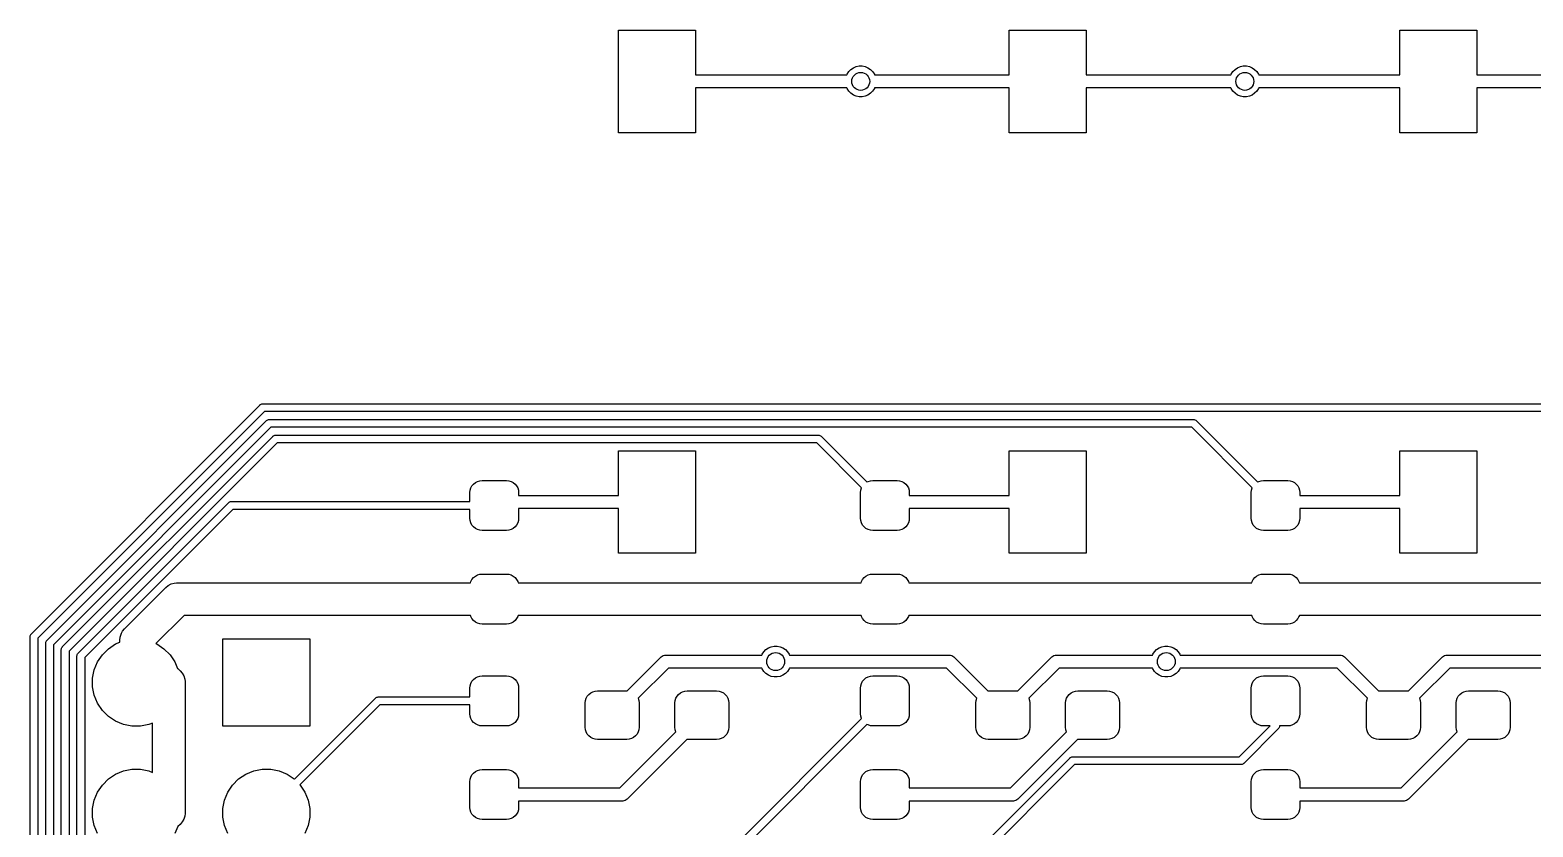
# Model space of a CAD drawing. Extents: x 127.5 to 172.4, y -152.1 to -77.2.
# Drawn here: x 127.47 to 156.79, y -92.98 to -77.45 of the extents above; entities that cross this region are included whole.
import ezdxf

# ---------------------------------------------------------------- set-up
doc = ezdxf.new("R2010")
doc.units = 0
doc.layers.add('BLACK', color=7, linetype='CONTINUOUS')

msp = doc.modelspace()

# ---------------------------------------------------------------- linework, layer by layer
at = {"layer": 'BLACK', "linetype": 'CONTINUOUS'}
for p, q in [((138.95, -79.45), (138.95, -77.45)), ((138.95, -77.45), (140.45, -77.45)), ((140.45, -77.45), (140.45, -78.323)), ((146.57, -78.323), (146.57, -77.45)), ((146.57, -77.45), (148.07, -77.45)), ((148.07, -77.45), (148.07, -78.323)), ((154.19, -78.323), (154.19, -77.45)), ((154.19, -77.45), (155.69, -77.45)), ((155.69, -77.45), (155.69, -78.323)), ((143.407, -78.3079), (143.44, -78.2588)), ((143.44, -78.2588), (143.482, -78.217)), ((143.482, -78.217), (143.531, -78.1841)), ((143.531, -78.1841), (143.585, -78.1615)), ((143.585, -78.1615), (143.643, -78.15)), ((143.643, -78.15), (143.703, -78.15)), ((143.703, -78.15), (143.761, -78.1615)), ((143.761, -78.1615), (143.815, -78.1841)), ((143.815, -78.1841), (143.864, -78.217)), ((143.864, -78.217), (143.906, -78.2588)), ((143.906, -78.2588), (143.939, -78.3079)), ((150.9, -78.3079), (150.933, -78.2588)), ((150.933, -78.2588), (150.975, -78.217)), ((150.975, -78.217), (151.024, -78.1841)), ((151.024, -78.1841), (151.078, -78.1615)), ((151.078, -78.1615), (151.136, -78.15)), ((151.136, -78.15), (151.196, -78.15)), ((151.196, -78.15), (151.254, -78.1615)), ((151.254, -78.1615), (151.308, -78.1841)), ((151.308, -78.1841), (151.357, -78.217)), ((151.357, -78.217), (151.399, -78.2588)), ((151.399, -78.2588), (151.432, -78.3079)), ((140.45, -78.323), (143.401, -78.323)), ((143.401, -78.323), (143.407, -78.3079)), ((143.939, -78.3079), (143.945, -78.323)), ((143.945, -78.323), (146.57, -78.323)), ((148.07, -78.323), (150.894, -78.323)), ((150.894, -78.323), (150.9, -78.3079)), ((151.432, -78.3079), (151.438, -78.323)), ((151.438, -78.323), (154.19, -78.323)), ((155.69, -78.323), (158.514, -78.323)), ((143.401, -78.577), (140.45, -78.577)), ((140.45, -78.577), (140.45, -79.45)), ((143.407, -78.5921), (143.401, -78.577)), ((143.44, -78.6412), (143.407, -78.5921)), ((143.482, -78.683), (143.44, -78.6412)), ((143.531, -78.7159), (143.482, -78.683)), ((143.585, -78.7385), (143.531, -78.7159)), ((143.643, -78.75), (143.585, -78.7385)), ((143.703, -78.75), (143.643, -78.75)), ((143.761, -78.7385), (143.703, -78.75)), ((143.815, -78.7159), (143.761, -78.7385)), ((143.864, -78.683), (143.815, -78.7159)), ((143.906, -78.6412), (143.864, -78.683)), ((143.939, -78.5921), (143.906, -78.6412)), ((143.945, -78.577), (143.939, -78.5921)), ((146.57, -78.577), (143.945, -78.577)), ((146.57, -79.45), (146.57, -78.577)), ((150.894, -78.577), (148.07, -78.577)), ((148.07, -78.577), (148.07, -79.45)), ((150.9, -78.5921), (150.894, -78.577)), ((150.933, -78.6412), (150.9, -78.5921)), ((150.975, -78.683), (150.933, -78.6412)), ((151.024, -78.7159), (150.975, -78.683)), ((151.078, -78.7385), (151.024, -78.7159)), ((151.136, -78.75), (151.078, -78.7385)), ((151.196, -78.75), (151.136, -78.75)), ((151.254, -78.7385), (151.196, -78.75)), ((151.308, -78.7159), (151.254, -78.7385)), ((151.357, -78.683), (151.308, -78.7159)), ((151.399, -78.6412), (151.357, -78.683)), ((151.432, -78.5921), (151.399, -78.6412)), ((151.438, -78.577), (151.432, -78.5921)), ((154.19, -78.577), (151.438, -78.577)), ((154.19, -79.45), (154.19, -78.577)), ((158.514, -78.577), (155.69, -78.577)), ((155.69, -78.577), (155.69, -79.45)), ((140.45, -79.45), (138.95, -79.45)), ((148.07, -79.45), (146.57, -79.45)), ((155.69, -79.45), (154.19, -79.45)), ((127.496, -89.217), (131.952, -84.7605)), ((132.04, -84.888), (127.623, -89.3051)), ((131.952, -84.7605), (131.955, -84.7576)), ((131.955, -84.7576), (131.966, -84.7481)), ((131.966, -84.7481), (131.979, -84.741)), ((131.979, -84.741), (131.994, -84.7367)), ((131.994, -84.7367), (132.005, -84.7356)), ((132.005, -84.7356), (132.009, -84.7352)), ((132.009, -84.7352), (132.012, -84.7356)), ((132.012, -84.7356), (157.963, -84.7356)), ((157.935, -84.888), (132.04, -84.888)), ((127.801, -89.3432), (132.078, -85.0654)), ((132.167, -85.1928), (127.928, -89.4313)), ((132.078, -85.0654), (132.081, -85.0624)), ((132.081, -85.0624), (132.092, -85.0529)), ((132.092, -85.0529), (132.106, -85.0459)), ((132.106, -85.0459), (132.12, -85.0415)), ((132.12, -85.0415), (132.131, -85.0404)), ((132.131, -85.0404), (132.135, -85.04)), ((132.135, -85.04), (132.139, -85.0404)), ((132.139, -85.0404), (150.16, -85.0404)), ((150.133, -85.1928), (132.167, -85.1928)), ((151.311, -86.3712), (150.133, -85.1928)), ((150.16, -85.0404), (150.164, -85.04)), ((150.164, -85.04), (150.168, -85.0404)), ((150.168, -85.0404), (150.168, -85.0404)), ((150.168, -85.0404), (150.179, -85.0415)), ((150.179, -85.0415), (150.193, -85.0459)), ((150.193, -85.0459), (150.207, -85.0529)), ((150.207, -85.0529), (150.218, -85.0624)), ((150.218, -85.0624), (150.221, -85.0654)), ((150.221, -85.0654), (151.415, -86.2597)), ((128.105, -89.4695), (132.205, -85.3702)), ((132.293, -85.4976), (128.233, -89.5576)), ((132.205, -85.3702), (132.207, -85.3673)), ((132.207, -85.3673), (132.219, -85.3577)), ((132.219, -85.3577), (132.232, -85.3507)), ((132.232, -85.3507), (132.246, -85.3463)), ((132.246, -85.3463), (132.257, -85.3452)), ((132.257, -85.3452), (132.261, -85.3448)), ((132.261, -85.3448), (132.265, -85.3452)), ((132.265, -85.3452), (142.845, -85.3452)), ((142.817, -85.4976), (132.293, -85.4976)), ((143.691, -86.3712), (142.817, -85.4976)), ((142.845, -85.3452), (142.849, -85.3448)), ((142.849, -85.3448), (142.853, -85.3452)), ((142.853, -85.3452), (142.853, -85.3452)), ((142.853, -85.3452), (142.864, -85.3463)), ((142.864, -85.3463), (142.878, -85.3507)), ((142.878, -85.3507), (142.891, -85.3577)), ((142.891, -85.3577), (142.903, -85.3673)), ((142.903, -85.3673), (142.905, -85.3702)), ((142.905, -85.3702), (143.795, -86.2597)), ((138.95, -86.523), (138.95, -85.65)), ((138.95, -85.65), (140.45, -85.65)), ((140.45, -85.65), (140.45, -87.65)), ((146.57, -86.523), (146.57, -85.65)), ((146.57, -85.65), (148.07, -85.65)), ((148.07, -85.65), (148.07, -87.65)), ((154.19, -86.523), (154.19, -85.65)), ((154.19, -85.65), (155.69, -85.65)), ((155.69, -85.65), (155.69, -87.65)), ((136.05, -86.4675), (136.055, -86.4212)), ((136.05, -86.6413), (136.05, -86.4675)), ((136.055, -86.4212), (136.068, -86.3766)), ((136.068, -86.3766), (136.09, -86.3356)), ((136.09, -86.3356), (136.12, -86.2996)), ((136.12, -86.2996), (136.156, -86.27)), ((136.156, -86.27), (136.197, -86.2481)), ((136.197, -86.2481), (136.241, -86.2346)), ((136.241, -86.2346), (136.287, -86.23)), ((136.287, -86.23), (136.762, -86.23)), ((136.762, -86.23), (136.809, -86.2346)), ((136.809, -86.2346), (136.853, -86.2481)), ((136.853, -86.2481), (136.894, -86.27)), ((136.894, -86.27), (136.93, -86.2996)), ((136.93, -86.2996), (136.96, -86.3356)), ((136.96, -86.3356), (136.982, -86.3766)), ((136.982, -86.3766), (136.995, -86.4212)), ((136.995, -86.4212), (137, -86.4675)), ((137, -86.4675), (137, -86.523)), ((143.67, -86.4675), (143.675, -86.4212)), ((143.67, -86.9675), (143.67, -86.4675)), ((143.675, -86.4212), (143.688, -86.3766)), ((143.688, -86.3766), (143.691, -86.3712)), ((143.795, -86.2597), (143.817, -86.2481)), ((143.817, -86.2481), (143.861, -86.2346)), ((143.861, -86.2346), (143.907, -86.23)), ((143.907, -86.23), (144.382, -86.23)), ((144.382, -86.23), (144.429, -86.2346)), ((144.429, -86.2346), (144.473, -86.2481)), ((144.473, -86.2481), (144.514, -86.27)), ((144.514, -86.27), (144.55, -86.2996)), ((144.55, -86.2996), (144.58, -86.3356)), ((144.58, -86.3356), (144.602, -86.3766)), ((144.602, -86.3766), (144.615, -86.4212)), ((144.615, -86.4212), (144.62, -86.4675)), ((144.62, -86.4675), (144.62, -86.523)), ((151.29, -86.4675), (151.295, -86.4212)), ((151.29, -86.9675), (151.29, -86.4675)), ((151.295, -86.4212), (151.308, -86.3766)), ((151.308, -86.3766), (151.311, -86.3712)), ((151.415, -86.2597), (151.437, -86.2481)), ((151.437, -86.2481), (151.481, -86.2346)), ((151.481, -86.2346), (151.528, -86.23)), ((151.528, -86.23), (152.002, -86.23)), ((152.002, -86.23), (152.049, -86.2346)), ((152.049, -86.2346), (152.093, -86.2481)), ((152.093, -86.2481), (152.134, -86.27)), ((152.134, -86.27), (152.17, -86.2996)), ((152.17, -86.2996), (152.2, -86.3356)), ((152.2, -86.3356), (152.222, -86.3766)), ((152.222, -86.3766), (152.235, -86.4212)), ((152.235, -86.4212), (152.24, -86.4675)), ((152.24, -86.4675), (152.24, -86.523)), ((128.41, -89.5957), (131.34, -86.6663)), ((131.34, -86.6663), (131.342, -86.6634)), ((131.342, -86.6634), (131.345, -86.661)), ((131.345, -86.661), (131.354, -86.6538)), ((131.345, -86.661), (131.345, -86.661)), ((131.354, -86.6538), (131.361, -86.65)), ((131.361, -86.65), (131.367, -86.6468)), ((131.367, -86.6468), (131.381, -86.6424)), ((131.381, -86.6424), (131.392, -86.6413)), ((131.392, -86.6413), (131.396, -86.6409)), ((131.392, -86.6413), (131.392, -86.6413)), ((131.396, -86.6409), (131.4, -86.6413)), ((131.4, -86.6413), (136.05, -86.6413)), ((137, -86.523), (138.95, -86.523)), ((144.62, -86.523), (146.57, -86.523)), ((152.24, -86.523), (154.19, -86.523)), ((131.428, -86.7937), (128.538, -89.6838)), ((136.05, -86.7937), (131.428, -86.7937)), ((136.05, -86.9675), (136.05, -86.7937)), ((136.055, -87.0138), (136.05, -86.9675)), ((136.068, -87.0584), (136.055, -87.0138)), ((136.09, -87.0994), (136.068, -87.0584)), ((136.982, -87.0584), (136.96, -87.0994)), ((136.995, -87.0138), (136.982, -87.0584)), ((137, -86.9675), (136.995, -87.0138)), ((138.95, -86.777), (137, -86.777)), ((137, -86.777), (137, -86.9675)), ((138.95, -87.65), (138.95, -86.777)), ((143.675, -87.0138), (143.67, -86.9675)), ((143.688, -87.0584), (143.675, -87.0138)), ((143.71, -87.0994), (143.688, -87.0584)), ((144.602, -87.0584), (144.58, -87.0994)), ((144.615, -87.0138), (144.602, -87.0584)), ((144.62, -86.9675), (144.615, -87.0138)), ((146.57, -86.777), (144.62, -86.777)), ((144.62, -86.777), (144.62, -86.9675)), ((146.57, -87.65), (146.57, -86.777)), ((151.295, -87.0138), (151.29, -86.9675)), ((151.308, -87.0584), (151.295, -87.0138)), ((151.33, -87.0994), (151.308, -87.0584)), ((152.222, -87.0584), (152.2, -87.0994)), ((152.235, -87.0138), (152.222, -87.0584)), ((152.24, -86.9675), (152.235, -87.0138)), ((154.19, -86.777), (152.24, -86.777)), ((152.24, -86.777), (152.24, -86.9675)), ((154.19, -87.65), (154.19, -86.777)), ((136.12, -87.1354), (136.09, -87.0994)), ((136.156, -87.165), (136.12, -87.1354)), ((136.197, -87.1869), (136.156, -87.165)), ((136.241, -87.2004), (136.197, -87.1869)), ((136.287, -87.205), (136.241, -87.2004)), ((136.762, -87.205), (136.287, -87.205)), ((136.809, -87.2004), (136.762, -87.205)), ((136.853, -87.1869), (136.809, -87.2004)), ((136.894, -87.165), (136.853, -87.1869)), ((136.93, -87.1354), (136.894, -87.165)), ((136.96, -87.0994), (136.93, -87.1354)), ((143.74, -87.1354), (143.71, -87.0994)), ((143.776, -87.165), (143.74, -87.1354)), ((143.817, -87.1869), (143.776, -87.165)), ((143.861, -87.2004), (143.817, -87.1869)), ((143.907, -87.205), (143.861, -87.2004)), ((144.382, -87.205), (143.907, -87.205)), ((144.429, -87.2004), (144.382, -87.205)), ((144.473, -87.1869), (144.429, -87.2004)), ((144.514, -87.165), (144.473, -87.1869)), ((144.55, -87.1354), (144.514, -87.165)), ((144.58, -87.0994), (144.55, -87.1354)), ((151.36, -87.1354), (151.33, -87.0994)), ((151.396, -87.165), (151.36, -87.1354)), ((151.437, -87.1869), (151.396, -87.165)), ((151.481, -87.2004), (151.437, -87.1869)), ((151.528, -87.205), (151.481, -87.2004)), ((152.002, -87.205), (151.528, -87.205)), ((152.049, -87.2004), (152.002, -87.205)), ((152.093, -87.1869), (152.049, -87.2004)), ((152.134, -87.165), (152.093, -87.1869)), ((152.17, -87.1354), (152.134, -87.165)), ((152.2, -87.0994), (152.17, -87.1354)), ((140.45, -87.65), (138.95, -87.65)), ((148.07, -87.65), (146.57, -87.65)), ((155.69, -87.65), (154.19, -87.65)), ((130.221, -88.2477), (130.281, -88.2296)), ((130.281, -88.2296), (130.328, -88.225)), ((130.328, -88.225), (130.343, -88.2235)), ((130.343, -88.2235), (130.359, -88.225)), ((130.359, -88.225), (136.061, -88.225)), ((136.061, -88.225), (136.068, -88.2016)), ((136.068, -88.2016), (136.09, -88.1606)), ((136.09, -88.1606), (136.12, -88.1246)), ((136.12, -88.1246), (136.156, -88.095)), ((136.156, -88.095), (136.197, -88.0731)), ((136.197, -88.0731), (136.241, -88.0596)), ((136.241, -88.0596), (136.287, -88.055)), ((136.287, -88.055), (136.762, -88.055)), ((136.762, -88.055), (136.809, -88.0596)), ((136.809, -88.0596), (136.853, -88.0731)), ((136.853, -88.0731), (136.894, -88.095)), ((136.894, -88.095), (136.93, -88.1246)), ((136.93, -88.1246), (136.96, -88.1606)), ((136.96, -88.1606), (136.982, -88.2016)), ((136.982, -88.2016), (136.989, -88.225)), ((136.989, -88.225), (143.681, -88.225)), ((143.681, -88.225), (143.688, -88.2016)), ((143.688, -88.2016), (143.71, -88.1606)), ((143.71, -88.1606), (143.74, -88.1246)), ((143.74, -88.1246), (143.776, -88.095)), ((143.776, -88.095), (143.817, -88.0731)), ((143.817, -88.0731), (143.861, -88.0596)), ((143.861, -88.0596), (143.907, -88.055)), ((143.907, -88.055), (144.382, -88.055)), ((144.382, -88.055), (144.429, -88.0596)), ((144.429, -88.0596), (144.473, -88.0731)), ((144.473, -88.0731), (144.514, -88.095)), ((144.514, -88.095), (144.55, -88.1246)), ((144.55, -88.1246), (144.58, -88.1606)), ((144.58, -88.1606), (144.602, -88.2016)), ((144.602, -88.2016), (144.609, -88.225)), ((144.609, -88.225), (151.301, -88.225)), ((151.301, -88.225), (151.308, -88.2016)), ((151.308, -88.2016), (151.33, -88.1606)), ((151.33, -88.1606), (151.36, -88.1246)), ((151.36, -88.1246), (151.396, -88.095)), ((151.396, -88.095), (151.437, -88.0731)), ((151.437, -88.0731), (151.481, -88.0596)), ((151.481, -88.0596), (151.528, -88.055)), ((151.528, -88.055), (152.002, -88.055)), ((152.002, -88.055), (152.049, -88.0596)), ((152.049, -88.0596), (152.093, -88.0731)), ((152.093, -88.0731), (152.134, -88.095)), ((152.134, -88.095), (152.17, -88.1246)), ((152.17, -88.1246), (152.2, -88.1606)), ((152.2, -88.1606), (152.222, -88.2016)), ((152.222, -88.2016), (152.229, -88.225)), ((152.229, -88.225), (158.921, -88.225)), ((129.327, -89.1104), (130.108, -88.329)), ((130.108, -88.329), (130.118, -88.3169)), ((130.118, -88.3169), (130.166, -88.2772)), ((130.166, -88.2772), (130.221, -88.2477)), ((129.314, -89.1204), (129.327, -89.1104)), ((130.475, -88.86), (129.925, -89.4096)), ((136.061, -88.86), (130.475, -88.86)), ((136.068, -88.8834), (136.061, -88.86)), ((136.09, -88.9244), (136.068, -88.8834)), ((136.12, -88.9604), (136.09, -88.9244)), ((136.156, -88.99), (136.12, -88.9604)), ((136.197, -89.0119), (136.156, -88.99)), ((136.241, -89.0254), (136.197, -89.0119)), ((136.287, -89.03), (136.241, -89.0254)), ((136.762, -89.03), (136.287, -89.03)), ((136.809, -89.0254), (136.762, -89.03)), ((136.853, -89.0119), (136.809, -89.0254)), ((136.894, -88.99), (136.853, -89.0119)), ((136.93, -88.9604), (136.894, -88.99)), ((136.96, -88.9244), (136.93, -88.9604)), ((136.982, -88.8834), (136.96, -88.9244)), ((136.989, -88.86), (136.982, -88.8834)), ((143.681, -88.86), (136.989, -88.86)), ((143.688, -88.8834), (143.681, -88.86)), ((143.71, -88.9244), (143.688, -88.8834)), ((143.74, -88.9604), (143.71, -88.9244)), ((143.776, -88.99), (143.74, -88.9604)), ((143.817, -89.0119), (143.776, -88.99)), ((143.861, -89.0254), (143.817, -89.0119)), ((143.907, -89.03), (143.861, -89.0254)), ((144.382, -89.03), (143.907, -89.03)), ((144.429, -89.0254), (144.382, -89.03)), ((144.473, -89.0119), (144.429, -89.0254)), ((144.514, -88.99), (144.473, -89.0119)), ((144.55, -88.9604), (144.514, -88.99)), ((144.58, -88.9244), (144.55, -88.9604)), ((144.602, -88.8834), (144.58, -88.9244)), ((144.609, -88.86), (144.602, -88.8834)), ((151.301, -88.86), (144.609, -88.86)), ((151.308, -88.8834), (151.301, -88.86)), ((151.33, -88.9244), (151.308, -88.8834)), ((151.36, -88.9604), (151.33, -88.9244)), ((151.396, -88.99), (151.36, -88.9604)), ((151.437, -89.0119), (151.396, -88.99)), ((151.481, -89.0254), (151.437, -89.0119)), ((151.528, -89.03), (151.481, -89.0254)), ((152.002, -89.03), (151.528, -89.03)), ((152.049, -89.0254), (152.002, -89.03)), ((152.093, -89.0119), (152.049, -89.0254)), ((152.134, -88.99), (152.093, -89.0119)), ((152.17, -88.9604), (152.134, -88.99)), ((152.2, -88.9244), (152.17, -88.9604)), ((152.222, -88.8834), (152.2, -88.9244)), ((152.229, -88.86), (152.222, -88.8834)), ((158.921, -88.86), (152.229, -88.86)), ((127.47, -89.2735), (127.471, -89.2698)), ((127.471, -89.2772), (127.47, -89.2735)), ((127.471, -89.2698), (127.472, -89.2586)), ((127.471, -103.413), (127.471, -89.2772)), ((127.472, -89.2586), (127.476, -89.2442)), ((127.476, -89.2442), (127.483, -89.231)), ((127.483, -89.231), (127.493, -89.2194)), ((127.493, -89.2194), (127.496, -89.217)), ((127.623, -89.3051), (127.623, -103.385)), ((127.775, -89.3998), (127.776, -89.396)), ((127.776, -89.4035), (127.775, -89.3998)), ((127.776, -89.396), (127.777, -89.3848)), ((127.776, -101.178), (127.776, -89.4035)), ((127.777, -89.3848), (127.781, -89.3705)), ((127.781, -89.3705), (127.788, -89.3572)), ((127.788, -89.3572), (127.798, -89.3456)), ((127.798, -89.3456), (127.801, -89.3432)), ((129.137, -89.4167), (129.222, -89.3815)), ((129.221, -89.346), (129.227, -89.2837)), ((129.222, -89.3616), (129.221, -89.346)), ((129.222, -89.3815), (129.222, -89.3616)), ((129.227, -89.2837), (129.245, -89.2239)), ((129.245, -89.2239), (129.253, -89.2098)), ((129.253, -89.2098), (129.275, -89.1687)), ((129.275, -89.1687), (129.314, -89.1204)), ((129.925, -89.4096), (129.943, -89.4167)), ((131.23, -91.02), (131.23, -89.32)), ((131.23, -89.32), (132.93, -89.32)), ((132.93, -89.32), (132.93, -91.02)), ((127.928, -89.4313), (127.928, -101.15)), ((128.08, -89.5223), (128.081, -89.5111)), ((128.08, -89.526), (128.08, -89.5223)), ((128.08, -89.5297), (128.08, -89.526)), ((128.08, -98.9428), (128.08, -89.5297)), ((128.081, -89.5111), (128.086, -89.4967)), ((128.086, -89.4967), (128.093, -89.4835)), ((128.093, -89.4835), (128.102, -89.4719)), ((128.102, -89.4719), (128.105, -89.4695)), ((128.233, -89.5576), (128.233, -98.915)), ((128.385, -89.6468), (128.386, -89.6373)), ((128.385, -89.6523), (128.385, -89.6468)), ((128.385, -89.656), (128.385, -89.6523)), ((128.385, -94.1677), (128.385, -89.656)), ((128.386, -89.6373), (128.391, -89.623)), ((128.391, -89.623), (128.398, -89.6097)), ((128.398, -89.6097), (128.407, -89.5981)), ((128.407, -89.5981), (128.41, -89.5957)), ((128.538, -89.6838), (128.538, -94.1398)), ((128.787, -89.7674), (128.88, -89.6282)), ((128.88, -89.6282), (128.998, -89.5098)), ((128.998, -89.5098), (129.137, -89.4167)), ((129.943, -89.4167), (130.082, -89.5098)), ((130.082, -89.5098), (130.2, -89.6282)), ((130.2, -89.6282), (130.293, -89.7674)), ((139.12, -90.3307), (139.775, -89.6752)), ((139.775, -89.6752), (139.779, -89.6704)), ((139.779, -89.6704), (139.799, -89.6545)), ((139.799, -89.6545), (139.821, -89.6427)), ((139.821, -89.6427), (139.845, -89.6354)), ((139.845, -89.6354), (139.863, -89.6336)), ((139.863, -89.6336), (139.869, -89.633)), ((139.869, -89.633), (139.876, -89.6336)), ((139.876, -89.6336), (141.742, -89.6336)), ((141.742, -89.6336), (141.749, -89.6185)), ((141.749, -89.6185), (141.781, -89.5694)), ((141.781, -89.5694), (141.823, -89.5276)), ((141.823, -89.5276), (141.872, -89.4947)), ((141.872, -89.4947), (141.927, -89.4721)), ((141.927, -89.4721), (141.985, -89.4606)), ((141.985, -89.4606), (142.044, -89.4606)), ((142.044, -89.4606), (142.102, -89.4721)), ((142.102, -89.4721), (142.157, -89.4947)), ((142.157, -89.4947), (142.206, -89.5276)), ((142.206, -89.5276), (142.247, -89.5694)), ((142.247, -89.5694), (142.28, -89.6185)), ((142.28, -89.6185), (142.287, -89.6336)), ((142.287, -89.6336), (145.394, -89.6336)), ((145.394, -89.6336), (145.401, -89.633)), ((145.401, -89.633), (145.407, -89.6336)), ((145.407, -89.6336), (145.425, -89.6354)), ((145.425, -89.6354), (145.449, -89.6427)), ((145.449, -89.6427), (145.471, -89.6545)), ((145.471, -89.6545), (145.491, -89.6704)), ((145.491, -89.6704), (145.495, -89.6752)), ((145.495, -89.6752), (146.15, -90.3307)), ((146.74, -90.3307), (147.395, -89.6752)), ((147.395, -89.6752), (147.399, -89.6704)), ((147.399, -89.6704), (147.419, -89.6545)), ((147.419, -89.6545), (147.441, -89.6427)), ((147.441, -89.6427), (147.465, -89.6354)), ((147.465, -89.6354), (147.483, -89.6336)), ((147.483, -89.6336), (147.489, -89.633)), ((147.489, -89.633), (147.496, -89.6336)), ((147.496, -89.6336), (149.362, -89.6336)), ((149.362, -89.6336), (149.369, -89.6185)), ((149.369, -89.6185), (149.401, -89.5694)), ((149.401, -89.5694), (149.443, -89.5276)), ((149.443, -89.5276), (149.492, -89.4947)), ((149.492, -89.4947), (149.547, -89.4721)), ((149.547, -89.4721), (149.605, -89.4606)), ((149.605, -89.4606), (149.664, -89.4606)), ((149.664, -89.4606), (149.722, -89.4721)), ((149.722, -89.4721), (149.777, -89.4947)), ((149.777, -89.4947), (149.826, -89.5276)), ((149.826, -89.5276), (149.867, -89.5694)), ((149.867, -89.5694), (149.9, -89.6185)), ((149.9, -89.6185), (149.907, -89.6336)), ((149.907, -89.6336), (153.014, -89.6336)), ((153.014, -89.6336), (153.021, -89.633)), ((153.021, -89.633), (153.027, -89.6336)), ((153.027, -89.6336), (153.045, -89.6354)), ((153.045, -89.6354), (153.069, -89.6427)), ((153.069, -89.6427), (153.091, -89.6545)), ((153.091, -89.6545), (153.111, -89.6704)), ((153.111, -89.6704), (153.115, -89.6752)), ((153.115, -89.6752), (153.77, -90.3307)), ((154.36, -90.3307), (155.015, -89.6752)), ((155.015, -89.6752), (155.019, -89.6704)), ((155.019, -89.6704), (155.039, -89.6545)), ((155.039, -89.6545), (155.061, -89.6427)), ((155.061, -89.6427), (155.085, -89.6354)), ((155.085, -89.6354), (155.103, -89.6336)), ((155.103, -89.6336), (155.109, -89.633)), ((155.109, -89.633), (155.116, -89.6336)), ((155.116, -89.6336), (156.982, -89.6336)), ((128.69, -90.0863), (128.723, -89.9221)), ((128.723, -89.9221), (128.787, -89.7674)), ((130.293, -89.7674), (130.346, -89.8958)), ((130.346, -89.8958), (130.352, -89.8989)), ((130.352, -89.8989), (130.401, -89.9386)), ((130.401, -89.9386), (130.44, -89.9869)), ((130.44, -89.9869), (130.47, -90.0421)), ((139.922, -89.8876), (139.332, -90.4774)), ((141.742, -89.8876), (139.922, -89.8876)), ((141.749, -89.9027), (141.742, -89.8876)), ((141.781, -89.9518), (141.749, -89.9027)), ((141.823, -89.9936), (141.781, -89.9518)), ((141.872, -90.0264), (141.823, -89.9936)), ((142.206, -89.9936), (142.157, -90.0264)), ((142.247, -89.9518), (142.206, -89.9936)), ((142.28, -89.9027), (142.247, -89.9518)), ((142.287, -89.8876), (142.28, -89.9027)), ((145.348, -89.8876), (142.287, -89.8876)), ((145.938, -90.4774), (145.348, -89.8876)), ((147.542, -89.8876), (146.952, -90.4774)), ((149.362, -89.8876), (147.542, -89.8876)), ((149.369, -89.9027), (149.362, -89.8876)), ((149.401, -89.9518), (149.369, -89.9027)), ((149.443, -89.9936), (149.401, -89.9518)), ((149.492, -90.0264), (149.443, -89.9936)), ((149.826, -89.9936), (149.777, -90.0264)), ((149.867, -89.9518), (149.826, -89.9936)), ((149.9, -89.9027), (149.867, -89.9518)), ((149.907, -89.8876), (149.9, -89.9027)), ((152.968, -89.8876), (149.907, -89.8876)), ((153.558, -90.4774), (152.968, -89.8876)), ((155.162, -89.8876), (154.572, -90.4774)), ((156.982, -89.8876), (155.162, -89.8876)), ((128.69, -90.2537), (128.69, -90.0863)), ((128.723, -90.4179), (128.69, -90.2537)), ((130.47, -90.0421), (130.488, -90.1019)), ((130.488, -90.1019), (130.493, -90.1486)), ((130.493, -90.1486), (130.493, -92.7256)), ((136.05, -90.2775), (136.055, -90.2312)), ((136.05, -90.4513), (136.05, -90.2775)), ((136.055, -90.2312), (136.068, -90.1866)), ((136.068, -90.1866), (136.09, -90.1456)), ((136.09, -90.1456), (136.12, -90.1096)), ((136.12, -90.1096), (136.156, -90.08)), ((136.156, -90.08), (136.197, -90.0581)), ((136.197, -90.0581), (136.241, -90.0446)), ((136.241, -90.0446), (136.287, -90.04)), ((136.287, -90.04), (136.762, -90.04)), ((136.762, -90.04), (136.809, -90.0446)), ((136.809, -90.0446), (136.853, -90.0581)), ((136.853, -90.0581), (136.894, -90.08)), ((136.894, -90.08), (136.93, -90.1096)), ((136.93, -90.1096), (136.96, -90.1456)), ((136.96, -90.1456), (136.982, -90.1866)), ((136.982, -90.1866), (136.995, -90.2312)), ((136.995, -90.2312), (137, -90.2775)), ((137, -90.2775), (137, -90.7775)), ((141.927, -90.0491), (141.872, -90.0264)), ((141.985, -90.0606), (141.927, -90.0491)), ((142.044, -90.0606), (141.985, -90.0606)), ((142.102, -90.0491), (142.044, -90.0606)), ((142.157, -90.0264), (142.102, -90.0491)), ((143.67, -90.2775), (143.675, -90.2312)), ((143.67, -90.7775), (143.67, -90.2775)), ((143.675, -90.2312), (143.688, -90.1866)), ((143.688, -90.1866), (143.71, -90.1456)), ((143.71, -90.1456), (143.74, -90.1096)), ((143.74, -90.1096), (143.776, -90.08)), ((143.776, -90.08), (143.817, -90.0581)), ((143.817, -90.0581), (143.861, -90.0446)), ((143.861, -90.0446), (143.907, -90.04)), ((143.907, -90.04), (144.382, -90.04)), ((144.382, -90.04), (144.429, -90.0446)), ((144.429, -90.0446), (144.473, -90.0581)), ((144.473, -90.0581), (144.514, -90.08)), ((144.514, -90.08), (144.55, -90.1096)), ((144.55, -90.1096), (144.58, -90.1456)), ((144.58, -90.1456), (144.602, -90.1866)), ((144.602, -90.1866), (144.615, -90.2312)), ((144.615, -90.2312), (144.62, -90.2775)), ((144.62, -90.2775), (144.62, -90.7775)), ((149.547, -90.0491), (149.492, -90.0264)), ((149.605, -90.0606), (149.547, -90.0491)), ((149.664, -90.0606), (149.605, -90.0606)), ((149.722, -90.0491), (149.664, -90.0606)), ((149.777, -90.0264), (149.722, -90.0491)), ((151.29, -90.2775), (151.295, -90.2312)), ((151.29, -90.7775), (151.29, -90.2775)), ((151.295, -90.2312), (151.308, -90.1866)), ((151.308, -90.1866), (151.33, -90.1456)), ((151.33, -90.1456), (151.36, -90.1096)), ((151.36, -90.1096), (151.396, -90.08)), ((151.396, -90.08), (151.437, -90.0581)), ((151.437, -90.0581), (151.481, -90.0446)), ((151.481, -90.0446), (151.528, -90.04)), ((151.528, -90.04), (152.002, -90.04)), ((152.002, -90.04), (152.049, -90.0446)), ((152.049, -90.0446), (152.093, -90.0581)), ((152.093, -90.0581), (152.134, -90.08)), ((152.134, -90.08), (152.17, -90.1096)), ((152.17, -90.1096), (152.2, -90.1456)), ((152.2, -90.1456), (152.222, -90.1866)), ((152.222, -90.1866), (152.235, -90.2312)), ((152.235, -90.2312), (152.24, -90.2775)), ((152.24, -90.2775), (152.24, -90.7775)), ((128.787, -90.5726), (128.723, -90.4179)), ((128.88, -90.7118), (128.787, -90.5726)), ((132.627, -92.0551), (134.206, -90.4763)), ((134.206, -90.4763), (134.208, -90.4734)), ((134.208, -90.4734), (134.22, -90.4638)), ((134.22, -90.4638), (134.233, -90.4568)), ((134.233, -90.4568), (134.248, -90.4524)), ((134.248, -90.4524), (134.259, -90.4513)), ((134.259, -90.4513), (134.262, -90.4509)), ((134.259, -90.4513), (134.259, -90.4513)), ((134.262, -90.4509), (134.266, -90.4513)), ((134.266, -90.4513), (136.05, -90.4513)), ((138.3, -90.5675), (138.305, -90.5212)), ((138.3, -91.0425), (138.3, -90.5675)), ((138.305, -90.5212), (138.318, -90.4766)), ((138.318, -90.4766), (138.34, -90.4356)), ((138.34, -90.4356), (138.37, -90.3996)), ((138.37, -90.3996), (138.406, -90.37)), ((138.406, -90.37), (138.447, -90.3481)), ((138.447, -90.3481), (138.491, -90.3346)), ((138.491, -90.3346), (138.537, -90.33)), ((138.537, -90.33), (139.112, -90.33)), ((139.112, -90.33), (139.12, -90.3307)), ((139.332, -90.4774), (139.345, -90.5212)), ((139.345, -90.5212), (139.35, -90.5675)), ((139.35, -90.5675), (139.35, -91.0425)), ((140.05, -90.5675), (140.055, -90.5212)), ((140.05, -91.0425), (140.05, -90.5675)), ((140.055, -90.5212), (140.068, -90.4766)), ((140.068, -90.4766), (140.09, -90.4356)), ((140.09, -90.4356), (140.12, -90.3996)), ((140.12, -90.3996), (140.156, -90.37)), ((140.156, -90.37), (140.197, -90.3481)), ((140.197, -90.3481), (140.241, -90.3346)), ((140.241, -90.3346), (140.287, -90.33)), ((140.287, -90.33), (140.862, -90.33)), ((140.862, -90.33), (140.909, -90.3346)), ((140.909, -90.3346), (140.953, -90.3481)), ((140.953, -90.3481), (140.994, -90.37)), ((140.994, -90.37), (141.03, -90.3996)), ((141.03, -90.3996), (141.06, -90.4356)), ((141.06, -90.4356), (141.082, -90.4766)), ((141.082, -90.4766), (141.095, -90.5212)), ((141.095, -90.5212), (141.1, -90.5675)), ((141.1, -90.5675), (141.1, -91.0425)), ((145.92, -90.5675), (145.925, -90.5212)), ((145.92, -91.0425), (145.92, -90.5675)), ((145.925, -90.5212), (145.938, -90.4774)), ((146.15, -90.3307), (146.157, -90.33)), ((146.157, -90.33), (146.732, -90.33)), ((146.732, -90.33), (146.74, -90.3307)), ((146.952, -90.4774), (146.965, -90.5212)), ((146.965, -90.5212), (146.97, -90.5675)), ((146.97, -90.5675), (146.97, -91.0425)), ((147.67, -90.5675), (147.675, -90.5212)), ((147.67, -91.0425), (147.67, -90.5675)), ((147.675, -90.5212), (147.688, -90.4766)), ((147.688, -90.4766), (147.71, -90.4356)), ((147.71, -90.4356), (147.74, -90.3996)), ((147.74, -90.3996), (147.776, -90.37)), ((147.776, -90.37), (147.817, -90.3481)), ((147.817, -90.3481), (147.861, -90.3346)), ((147.861, -90.3346), (147.907, -90.33)), ((147.907, -90.33), (148.482, -90.33)), ((148.482, -90.33), (148.529, -90.3346)), ((148.529, -90.3346), (148.573, -90.3481)), ((148.573, -90.3481), (148.614, -90.37)), ((148.614, -90.37), (148.65, -90.3996)), ((148.65, -90.3996), (148.68, -90.4356)), ((148.68, -90.4356), (148.702, -90.4766)), ((148.702, -90.4766), (148.715, -90.5212)), ((148.715, -90.5212), (148.72, -90.5675)), ((148.72, -90.5675), (148.72, -91.0425)), ((153.54, -90.5675), (153.545, -90.5212)), ((153.54, -91.0425), (153.54, -90.5675)), ((153.545, -90.5212), (153.558, -90.4774)), ((153.77, -90.3307), (153.778, -90.33)), ((153.778, -90.33), (154.352, -90.33)), ((154.352, -90.33), (154.36, -90.3307)), ((154.572, -90.4774), (154.585, -90.5212)), ((154.585, -90.5212), (154.59, -90.5675)), ((154.59, -90.5675), (154.59, -91.0425)), ((155.29, -90.5675), (155.295, -90.5212)), ((155.29, -91.0425), (155.29, -90.5675)), ((155.295, -90.5212), (155.308, -90.4766)), ((155.308, -90.4766), (155.33, -90.4356)), ((155.33, -90.4356), (155.36, -90.3996)), ((155.36, -90.3996), (155.396, -90.37)), ((155.396, -90.37), (155.437, -90.3481)), ((155.437, -90.3481), (155.481, -90.3346)), ((155.481, -90.3346), (155.528, -90.33)), ((155.528, -90.33), (156.102, -90.33)), ((156.102, -90.33), (156.149, -90.3346)), ((156.149, -90.3346), (156.193, -90.3481)), ((156.193, -90.3481), (156.234, -90.37)), ((156.234, -90.37), (156.27, -90.3996)), ((156.27, -90.3996), (156.3, -90.4356)), ((156.3, -90.4356), (156.322, -90.4766)), ((156.322, -90.4766), (156.335, -90.5212)), ((156.335, -90.5212), (156.34, -90.5675)), ((156.34, -90.5675), (156.34, -91.0425)), ((128.998, -90.8302), (128.88, -90.7118)), ((129.137, -90.9233), (128.998, -90.8302)), ((134.294, -90.6037), (132.735, -92.1628)), ((136.05, -90.6037), (134.294, -90.6037)), ((136.05, -90.7775), (136.05, -90.6037)), ((136.055, -90.8238), (136.05, -90.7775)), ((136.068, -90.8684), (136.055, -90.8238)), ((136.09, -90.9094), (136.068, -90.8684)), ((136.982, -90.8684), (136.96, -90.9094)), ((136.995, -90.8238), (136.982, -90.8684)), ((137, -90.7775), (136.995, -90.8238)), ((141.271, -93.2942), (143.691, -90.8738)), ((143.675, -90.8238), (143.67, -90.7775)), ((143.688, -90.8684), (143.675, -90.8238)), ((143.691, -90.8738), (143.688, -90.8684)), ((144.602, -90.8684), (144.58, -90.9094)), ((144.615, -90.8238), (144.602, -90.8684)), ((144.62, -90.7775), (144.615, -90.8238)), ((151.295, -90.8238), (151.29, -90.7775)), ((151.308, -90.8684), (151.295, -90.8238)), ((151.33, -90.9094), (151.308, -90.8684)), ((152.222, -90.8684), (152.2, -90.9094)), ((152.235, -90.8238), (152.222, -90.8684)), ((152.24, -90.7775), (152.235, -90.8238)), ((129.292, -90.9873), (129.137, -90.9233)), ((129.456, -91.02), (129.292, -90.9873)), ((129.624, -91.02), (129.456, -91.02)), ((129.788, -90.9873), (129.624, -91.02)), ((129.858, -90.9585), (129.788, -90.9873)), ((129.857, -91.9215), (129.858, -90.9585)), ((132.93, -91.02), (131.23, -91.02)), ((136.12, -90.9454), (136.09, -90.9094)), ((136.156, -90.975), (136.12, -90.9454)), ((136.197, -90.9969), (136.156, -90.975)), ((136.241, -91.0104), (136.197, -90.9969)), ((136.287, -91.015), (136.241, -91.0104)), ((136.762, -91.015), (136.287, -91.015)), ((136.809, -91.0104), (136.762, -91.015)), ((136.853, -90.9969), (136.809, -91.0104)), ((136.894, -90.975), (136.853, -90.9969)), ((136.93, -90.9454), (136.894, -90.975)), ((136.96, -90.9094), (136.93, -90.9454)), ((138.305, -91.0888), (138.3, -91.0425)), ((138.318, -91.1334), (138.305, -91.0888)), ((138.34, -91.1744), (138.318, -91.1334)), ((138.975, -92.2255), (140.068, -91.1326)), ((139.332, -91.1334), (139.31, -91.1744)), ((139.345, -91.0888), (139.332, -91.1334)), ((139.35, -91.0425), (139.345, -91.0888)), ((140.055, -91.0888), (140.05, -91.0425)), ((140.068, -91.1326), (140.055, -91.0888)), ((141.082, -91.1334), (141.06, -91.1744)), ((141.095, -91.0888), (141.082, -91.1334)), ((141.1, -91.0425), (141.095, -91.0888)), ((143.795, -90.9853), (141.359, -93.4216)), ((143.817, -90.9969), (143.795, -90.9853)), ((143.861, -91.0104), (143.817, -90.9969)), ((143.907, -91.015), (143.861, -91.0104)), ((144.382, -91.015), (143.907, -91.015)), ((144.429, -91.0104), (144.382, -91.015)), ((144.473, -90.9969), (144.429, -91.0104)), ((144.514, -90.975), (144.473, -90.9969)), ((144.55, -90.9454), (144.514, -90.975)), ((144.58, -90.9094), (144.55, -90.9454)), ((145.925, -91.0888), (145.92, -91.0425)), ((145.938, -91.1334), (145.925, -91.0888)), ((145.96, -91.1744), (145.938, -91.1334)), ((146.595, -92.2255), (147.688, -91.1326)), ((146.952, -91.1334), (146.93, -91.1744)), ((146.965, -91.0888), (146.952, -91.1334)), ((146.97, -91.0425), (146.965, -91.0888)), ((147.675, -91.0888), (147.67, -91.0425)), ((147.688, -91.1326), (147.675, -91.0888)), ((148.702, -91.1334), (148.68, -91.1744)), ((148.715, -91.0888), (148.702, -91.1334)), ((148.72, -91.0425), (148.715, -91.0888)), ((151.054, -91.6178), (151.657, -91.015)), ((151.816, -91.0715), (151.143, -91.7452)), ((151.36, -90.9454), (151.33, -90.9094)), ((151.396, -90.975), (151.36, -90.9454)), ((151.437, -90.9969), (151.396, -90.975)), ((151.481, -91.0104), (151.437, -90.9969)), ((151.528, -91.015), (151.481, -91.0104)), ((151.657, -91.015), (151.528, -91.015)), ((151.819, -91.0691), (151.816, -91.0715)), ((151.829, -91.0575), (151.819, -91.0691)), ((151.836, -91.0443), (151.829, -91.0575)), ((151.84, -91.0299), (151.836, -91.0443)), ((151.841, -91.0187), (151.84, -91.0299)), ((151.842, -91.015), (151.841, -91.0187)), ((151.841, -91.0187), (151.841, -91.0187)), ((152.002, -91.015), (151.842, -91.015)), ((151.842, -91.015), (151.842, -91.015)), ((152.049, -91.0104), (152.002, -91.015)), ((152.093, -90.9969), (152.049, -91.0104)), ((152.134, -90.975), (152.093, -90.9969)), ((152.17, -90.9454), (152.134, -90.975)), ((152.2, -90.9094), (152.17, -90.9454)), ((153.545, -91.0888), (153.54, -91.0425)), ((153.558, -91.1334), (153.545, -91.0888)), ((153.58, -91.1744), (153.558, -91.1334)), ((154.215, -92.2255), (155.308, -91.1326)), ((154.572, -91.1334), (154.55, -91.1744)), ((154.585, -91.0888), (154.572, -91.1334)), ((154.59, -91.0425), (154.585, -91.0888)), ((155.295, -91.0888), (155.29, -91.0425)), ((155.308, -91.1326), (155.295, -91.0888)), ((156.322, -91.1334), (156.3, -91.1744)), ((156.335, -91.0888), (156.322, -91.1334)), ((156.34, -91.0425), (156.335, -91.0888)), ((138.37, -91.2104), (138.34, -91.1744)), ((138.406, -91.24), (138.37, -91.2104)), ((138.447, -91.2619), (138.406, -91.24)), ((138.491, -91.2754), (138.447, -91.2619)), ((138.537, -91.28), (138.491, -91.2754)), ((139.112, -91.28), (138.537, -91.28)), ((139.159, -91.2754), (139.112, -91.28)), ((140.28, -91.2793), (139.122, -92.4379)), ((139.203, -91.2619), (139.159, -91.2754)), ((139.244, -91.24), (139.203, -91.2619)), ((139.28, -91.2104), (139.244, -91.24)), ((139.31, -91.1744), (139.28, -91.2104)), ((140.287, -91.28), (140.28, -91.2793)), ((140.862, -91.28), (140.287, -91.28)), ((140.909, -91.2754), (140.862, -91.28)), ((140.953, -91.2619), (140.909, -91.2754)), ((140.994, -91.24), (140.953, -91.2619)), ((141.03, -91.2104), (140.994, -91.24)), ((141.06, -91.1744), (141.03, -91.2104)), ((145.99, -91.2104), (145.96, -91.1744)), ((146.026, -91.24), (145.99, -91.2104)), ((146.067, -91.2619), (146.026, -91.24)), ((146.111, -91.2754), (146.067, -91.2619)), ((146.157, -91.28), (146.111, -91.2754)), ((146.732, -91.28), (146.157, -91.28)), ((146.779, -91.2754), (146.732, -91.28)), ((147.9, -91.2793), (146.742, -92.4379)), ((146.823, -91.2619), (146.779, -91.2754)), ((146.864, -91.24), (146.823, -91.2619)), ((146.9, -91.2104), (146.864, -91.24)), ((146.93, -91.1744), (146.9, -91.2104)), ((147.907, -91.28), (147.9, -91.2793)), ((148.482, -91.28), (147.907, -91.28)), ((148.529, -91.2754), (148.482, -91.28)), ((148.573, -91.2619), (148.529, -91.2754)), ((148.614, -91.24), (148.573, -91.2619)), ((148.65, -91.2104), (148.614, -91.24)), ((148.68, -91.1744), (148.65, -91.2104)), ((153.61, -91.2104), (153.58, -91.1744)), ((153.646, -91.24), (153.61, -91.2104)), ((153.687, -91.2619), (153.646, -91.24)), ((153.731, -91.2754), (153.687, -91.2619)), ((153.778, -91.28), (153.731, -91.2754)), ((154.352, -91.28), (153.778, -91.28)), ((154.399, -91.2754), (154.352, -91.28)), ((155.52, -91.2793), (154.362, -92.4379)), ((154.443, -91.2619), (154.399, -91.2754)), ((154.484, -91.24), (154.443, -91.2619)), ((154.52, -91.2104), (154.484, -91.24)), ((154.55, -91.1744), (154.52, -91.2104)), ((155.528, -91.28), (155.52, -91.2793)), ((156.102, -91.28), (155.528, -91.28)), ((156.149, -91.2754), (156.102, -91.28)), ((156.193, -91.2619), (156.149, -91.2754)), ((156.234, -91.24), (156.193, -91.2619)), ((156.27, -91.2104), (156.234, -91.24)), ((156.3, -91.1744), (156.27, -91.2104)), ((145.814, -93.5807), (147.752, -91.6428)), ((147.752, -91.6428), (147.755, -91.6399)), ((147.755, -91.6399), (147.766, -91.6303)), ((147.766, -91.6303), (147.78, -91.6233)), ((147.78, -91.6233), (147.794, -91.6189)), ((147.794, -91.6189), (147.805, -91.6178)), ((147.805, -91.6178), (147.809, -91.6174)), ((147.805, -91.6178), (147.805, -91.6178)), ((147.809, -91.6174), (147.813, -91.6178)), ((147.813, -91.6178), (151.054, -91.6178)), ((151.14, -91.7481), (151.129, -91.7577)), ((151.143, -91.7452), (151.14, -91.7481)), ((128.88, -92.1682), (128.998, -92.0498)), ((128.998, -92.0498), (129.137, -91.9567)), ((129.137, -91.9567), (129.292, -91.8927)), ((129.292, -91.8927), (129.456, -91.86)), ((129.456, -91.86), (129.624, -91.86)), ((129.624, -91.86), (129.788, -91.8927)), ((129.788, -91.8927), (129.857, -91.9215)), ((131.42, -92.1682), (131.538, -92.0498)), ((131.538, -92.0498), (131.677, -91.9567)), ((131.677, -91.9567), (131.832, -91.8927)), ((131.832, -91.8927), (131.996, -91.86)), ((131.996, -91.86), (132.164, -91.86)), ((132.164, -91.86), (132.328, -91.8927)), ((132.328, -91.8927), (132.483, -91.9567)), ((132.483, -91.9567), (132.622, -92.0498)), ((132.622, -92.0498), (132.627, -92.0551)), ((136.055, -92.0562), (136.068, -92.0116)), ((136.068, -92.0116), (136.09, -91.9706)), ((136.09, -91.9706), (136.12, -91.9346)), ((136.12, -91.9346), (136.156, -91.905)), ((136.156, -91.905), (136.197, -91.8831)), ((136.197, -91.8831), (136.241, -91.8696)), ((136.241, -91.8696), (136.287, -91.865)), ((136.287, -91.865), (136.762, -91.865)), ((136.762, -91.865), (136.809, -91.8696)), ((136.809, -91.8696), (136.853, -91.8831)), ((136.853, -91.8831), (136.894, -91.905)), ((136.894, -91.905), (136.93, -91.9346)), ((136.93, -91.9346), (136.96, -91.9706)), ((136.96, -91.9706), (136.982, -92.0116)), ((136.982, -92.0116), (136.995, -92.0562)), ((143.675, -92.0562), (143.688, -92.0116)), ((143.688, -92.0116), (143.71, -91.9706)), ((143.71, -91.9706), (143.74, -91.9346)), ((143.74, -91.9346), (143.776, -91.905)), ((143.776, -91.905), (143.817, -91.8831)), ((143.817, -91.8831), (143.861, -91.8696)), ((143.861, -91.8696), (143.907, -91.865)), ((143.907, -91.865), (144.382, -91.865)), ((144.382, -91.865), (144.429, -91.8696)), ((144.429, -91.8696), (144.473, -91.8831)), ((144.473, -91.8831), (144.514, -91.905)), ((144.514, -91.905), (144.55, -91.9346)), ((144.55, -91.9346), (144.58, -91.9706)), ((144.58, -91.9706), (144.602, -92.0116)), ((144.602, -92.0116), (144.615, -92.0562)), ((147.84, -91.7702), (145.91, -93.701)), ((151.082, -91.7702), (147.84, -91.7702)), ((151.086, -91.7706), (151.082, -91.7702)), ((151.09, -91.7702), (151.086, -91.7706)), ((151.101, -91.7691), (151.09, -91.7702)), ((151.09, -91.7702), (151.09, -91.7702)), ((151.115, -91.7647), (151.101, -91.7691)), ((151.129, -91.7577), (151.115, -91.7647)), ((151.295, -92.0562), (151.308, -92.0116)), ((151.308, -92.0116), (151.33, -91.9706)), ((151.33, -91.9706), (151.36, -91.9346)), ((151.36, -91.9346), (151.396, -91.905)), ((151.396, -91.905), (151.437, -91.8831)), ((151.437, -91.8831), (151.481, -91.8696)), ((151.481, -91.8696), (151.528, -91.865)), ((151.528, -91.865), (152.002, -91.865)), ((152.002, -91.865), (152.049, -91.8696)), ((152.049, -91.8696), (152.093, -91.8831)), ((152.093, -91.8831), (152.134, -91.905)), ((152.134, -91.905), (152.17, -91.9346)), ((152.17, -91.9346), (152.2, -91.9706)), ((152.2, -91.9706), (152.222, -92.0116)), ((152.222, -92.0116), (152.235, -92.0562)), ((128.723, -92.4621), (128.787, -92.3074)), ((128.787, -92.3074), (128.88, -92.1682)), ((131.263, -92.4621), (131.327, -92.3074)), ((131.327, -92.3074), (131.42, -92.1682)), ((132.735, -92.1628), (132.74, -92.1682)), ((132.74, -92.1682), (132.833, -92.3074)), ((132.833, -92.3074), (132.897, -92.4621)), ((136.05, -92.1025), (136.055, -92.0562)), ((136.05, -92.6025), (136.05, -92.1025)), ((136.995, -92.0562), (137, -92.1025)), ((137, -92.1025), (137, -92.2255)), ((137, -92.2255), (138.975, -92.2255)), ((143.67, -92.1025), (143.675, -92.0562)), ((143.67, -92.6025), (143.67, -92.1025)), ((144.615, -92.0562), (144.62, -92.1025)), ((144.62, -92.1025), (144.62, -92.2255)), ((144.62, -92.2255), (146.595, -92.2255)), ((151.29, -92.1025), (151.295, -92.0562)), ((151.29, -92.6025), (151.29, -92.1025)), ((152.235, -92.0562), (152.24, -92.1025)), ((152.24, -92.1025), (152.24, -92.2255)), ((152.24, -92.2255), (154.215, -92.2255)), ((128.69, -92.6263), (128.723, -92.4621)), ((128.69, -92.7937), (128.69, -92.6263)), ((131.23, -92.6263), (131.263, -92.4621)), ((131.23, -92.7937), (131.23, -92.6263)), ((132.897, -92.4621), (132.93, -92.6263)), ((132.93, -92.6263), (132.93, -92.7937)), ((136.055, -92.6488), (136.05, -92.6025)), ((137, -92.6025), (136.995, -92.6488)), ((139.021, -92.4795), (137, -92.4795)), ((137, -92.4795), (137, -92.6025)), ((139.028, -92.4801), (139.021, -92.4795)), ((139.034, -92.4795), (139.028, -92.4801)), ((139.052, -92.4777), (139.034, -92.4795)), ((139.076, -92.4704), (139.052, -92.4777)), ((139.098, -92.4586), (139.076, -92.4704)), ((139.118, -92.4427), (139.098, -92.4586)), ((139.122, -92.4379), (139.118, -92.4427)), ((143.675, -92.6488), (143.67, -92.6025)), ((144.62, -92.6025), (144.615, -92.6488)), ((146.641, -92.4795), (144.62, -92.4795)), ((144.62, -92.4795), (144.62, -92.6025)), ((146.647, -92.4801), (146.641, -92.4795)), ((146.654, -92.4795), (146.647, -92.4801)), ((146.672, -92.4777), (146.654, -92.4795)), ((146.696, -92.4704), (146.672, -92.4777)), ((146.718, -92.4586), (146.696, -92.4704)), ((146.738, -92.4427), (146.718, -92.4586)), ((146.742, -92.4379), (146.738, -92.4427)), ((151.295, -92.6488), (151.29, -92.6025)), ((152.24, -92.6025), (152.235, -92.6488)), ((154.261, -92.4795), (152.24, -92.4795)), ((152.24, -92.4795), (152.24, -92.6025)), ((154.267, -92.4801), (154.261, -92.4795)), ((154.274, -92.4795), (154.267, -92.4801)), ((154.292, -92.4777), (154.274, -92.4795)), ((154.316, -92.4704), (154.292, -92.4777)), ((154.338, -92.4586), (154.316, -92.4704)), ((154.358, -92.4427), (154.338, -92.4586)), ((154.362, -92.4379), (154.358, -92.4427)), ((128.723, -92.9579), (128.69, -92.7937)), ((130.44, -92.8872), (130.401, -92.9356)), ((130.47, -92.8321), (130.44, -92.8872)), ((130.488, -92.7722), (130.47, -92.8321)), ((130.493, -92.7256), (130.488, -92.7722)), ((131.263, -92.9579), (131.23, -92.7937)), ((132.93, -92.7937), (132.897, -92.9579)), ((136.068, -92.6934), (136.055, -92.6488)), ((136.09, -92.7344), (136.068, -92.6934)), ((136.12, -92.7704), (136.09, -92.7344)), ((136.156, -92.8), (136.12, -92.7704)), ((136.197, -92.8219), (136.156, -92.8)), ((136.241, -92.8354), (136.197, -92.8219)), ((136.287, -92.84), (136.241, -92.8354)), ((136.762, -92.84), (136.287, -92.84)), ((136.809, -92.8354), (136.762, -92.84)), ((136.853, -92.8219), (136.809, -92.8354)), ((136.894, -92.8), (136.853, -92.8219)), ((136.93, -92.7704), (136.894, -92.8)), ((136.96, -92.7344), (136.93, -92.7704)), ((136.982, -92.6934), (136.96, -92.7344)), ((136.995, -92.6488), (136.982, -92.6934)), ((143.688, -92.6934), (143.675, -92.6488)), ((143.71, -92.7344), (143.688, -92.6934)), ((143.74, -92.7704), (143.71, -92.7344)), ((143.776, -92.8), (143.74, -92.7704)), ((143.817, -92.8219), (143.776, -92.8)), ((143.861, -92.8354), (143.817, -92.8219)), ((143.907, -92.84), (143.861, -92.8354)), ((144.382, -92.84), (143.907, -92.84)), ((144.429, -92.8354), (144.382, -92.84)), ((144.473, -92.8219), (144.429, -92.8354)), ((144.514, -92.8), (144.473, -92.8219)), ((144.55, -92.7704), (144.514, -92.8)), ((144.58, -92.7344), (144.55, -92.7704)), ((144.602, -92.6934), (144.58, -92.7344)), ((144.615, -92.6488), (144.602, -92.6934)), ((151.308, -92.6934), (151.295, -92.6488)), ((151.33, -92.7344), (151.308, -92.6934)), ((151.36, -92.7704), (151.33, -92.7344)), ((151.396, -92.8), (151.36, -92.7704)), ((151.437, -92.8219), (151.396, -92.8)), ((151.481, -92.8354), (151.437, -92.8219)), ((151.528, -92.84), (151.481, -92.8354)), ((152.002, -92.84), (151.528, -92.84)), ((152.049, -92.8354), (152.002, -92.84)), ((152.093, -92.8219), (152.049, -92.8354)), ((152.134, -92.8), (152.093, -92.8219)), ((152.17, -92.7704), (152.134, -92.8)), ((152.2, -92.7344), (152.17, -92.7704)), ((152.222, -92.6934), (152.2, -92.7344)), ((152.235, -92.6488), (152.222, -92.6934)), ((128.787, -93.1126), (128.723, -92.9579)), ((130.35, -92.9767), (130.293, -93.1126)), ((130.352, -92.9753), (130.35, -92.9767)), ((130.401, -92.9356), (130.352, -92.9753)), ((131.327, -93.1126), (131.263, -92.9579)), ((132.897, -92.9579), (132.833, -93.1126))]:
    msp.add_line(p, q, dxfattribs=at)
at = {"layer": 'BLACK'}
for centre in [(143.673, -78.45), (151.166, -78.45), (142.014, -89.7606), (149.634, -89.7606)]:
    msp.add_circle(centre, 0.175, dxfattribs=at)

doc.saveas('drawing.dxf')
